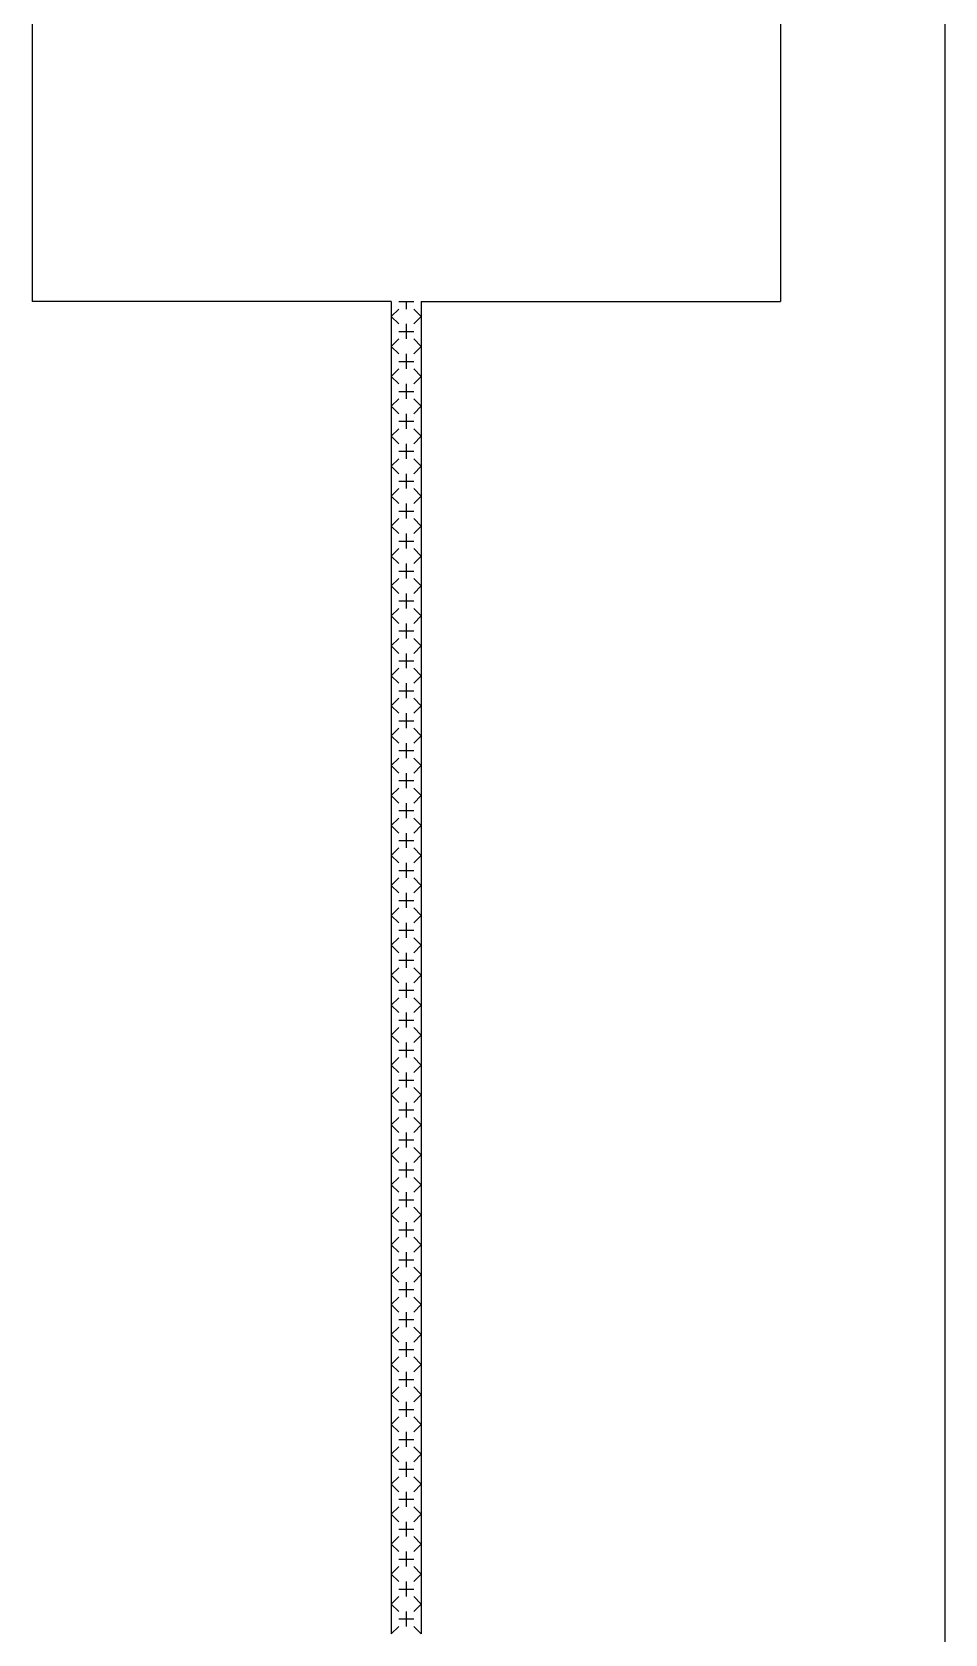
# Model space of a CAD drawing. Extents: x 0 to 40, y 0 to 70.
# Drawn here: x 33.9 to 40, y 48.6 to 59.3 of the extents above; entities that cross this region are included whole.
import ezdxf

# ---------------------------------------------------------------- set-up
doc = ezdxf.new("R2010")
doc.units = 0
doc.layers.add('AL_FOIL', color=2, linetype='CONTINUOUS')

msp = doc.modelspace()

# ---------------------------------------------------------------- linework, layer by layer
at = {"layer": 'AL_FOIL', "linetype": 'CONTINUOUS'}
msp.add_line((40, 70), (40, 0), dxfattribs=at)
at = {"layer": 'AL_FOIL'}
for p, q in [((33.9, 67.5), (33.9, 57.5)), ((38.9, 67.5), (38.9, 57.5)), ((36.3, 57.5), (33.9, 57.5)), ((36.3, 57.5), (36.3, 48.6)), ((36.35, 57.5), (36.45, 57.5)), ((36.4, 57.5), (36.4, 57.45)), ((36.5, 57.5), (36.5, 48.6)), ((36.5, 57.5), (38.9, 57.5)), ((36.3, 57.4), (36.35, 57.45)), ((36.3, 57.4), (36.35, 57.35)), ((36.5, 57.4), (36.45, 57.45)), ((36.5, 57.4), (36.45, 57.35)), ((36.3, 57.2), (36.35, 57.25)), ((36.35, 57.3), (36.45, 57.3)), ((36.4, 57.35), (36.4, 57.25)), ((36.5, 57.2), (36.45, 57.25)), ((36.3, 57.2), (36.35, 57.15)), ((36.4, 57.15), (36.4, 57.05)), ((36.5, 57.2), (36.45, 57.15)), ((36.3, 57), (36.35, 57.05)), ((36.35, 57.1), (36.45, 57.1)), ((36.5, 57), (36.45, 57.05)), ((36.3, 57), (36.35, 56.95)), ((36.4, 56.95), (36.4, 56.85)), ((36.5, 57), (36.45, 56.95)), ((36.3, 56.8), (36.35, 56.85)), ((36.35, 56.9), (36.45, 56.9)), ((36.5, 56.8), (36.45, 56.85)), ((36.3, 56.8), (36.35, 56.75)), ((36.4, 56.75), (36.4, 56.65)), ((36.5, 56.8), (36.45, 56.75)), ((36.3, 56.6), (36.35, 56.65)), ((36.35, 56.7), (36.45, 56.7)), ((36.5, 56.6), (36.45, 56.65)), ((36.3, 56.6), (36.35, 56.55)), ((36.35, 56.5), (36.45, 56.5)), ((36.4, 56.55), (36.4, 56.45)), ((36.5, 56.6), (36.45, 56.55)), ((36.3, 56.4), (36.35, 56.45)), ((36.3, 56.4), (36.35, 56.35)), ((36.5, 56.4), (36.45, 56.45)), ((36.5, 56.4), (36.45, 56.35)), ((36.35, 56.3), (36.45, 56.3)), ((36.4, 56.35), (36.4, 56.25)), ((36.3, 56.2), (36.35, 56.25)), ((36.3, 56.2), (36.35, 56.15)), ((36.5, 56.2), (36.45, 56.25)), ((36.5, 56.2), (36.45, 56.15)), ((36.35, 56.1), (36.45, 56.1)), ((36.4, 56.15), (36.4, 56.05)), ((36.3, 56), (36.35, 56.05)), ((36.3, 56), (36.35, 55.95)), ((36.5, 56), (36.45, 56.05)), ((36.5, 56), (36.45, 55.95)), ((36.35, 55.9), (36.45, 55.9)), ((36.4, 55.95), (36.4, 55.85)), ((36.3, 55.8), (36.35, 55.85)), ((36.3, 55.8), (36.35, 55.75)), ((36.4, 55.75), (36.4, 55.65)), ((36.5, 55.8), (36.45, 55.85)), ((36.5, 55.8), (36.45, 55.75)), ((36.3, 55.6), (36.35, 55.65)), ((36.35, 55.7), (36.45, 55.7)), ((36.5, 55.6), (36.45, 55.65)), ((36.3, 55.6), (36.35, 55.55)), ((36.4, 55.55), (36.4, 55.45)), ((36.5, 55.6), (36.45, 55.55)), ((36.3, 55.4), (36.35, 55.45)), ((36.35, 55.5), (36.45, 55.5)), ((36.5, 55.4), (36.45, 55.45)), ((36.3, 55.4), (36.35, 55.35)), ((36.4, 55.35), (36.4, 55.25)), ((36.5, 55.4), (36.45, 55.35)), ((36.3, 55.2), (36.35, 55.25)), ((36.35, 55.3), (36.45, 55.3)), ((36.5, 55.2), (36.45, 55.25)), ((36.3, 55.2), (36.35, 55.15)), ((36.4, 55.15), (36.4, 55.05)), ((36.5, 55.2), (36.45, 55.15)), ((36.3, 55), (36.35, 55.05)), ((36.3, 55), (36.35, 54.95)), ((36.35, 55.1), (36.45, 55.1)), ((36.5, 55), (36.45, 55.05)), ((36.5, 55), (36.45, 54.95)), ((36.35, 54.9), (36.45, 54.9)), ((36.4, 54.95), (36.4, 54.85)), ((36.3, 54.8), (36.35, 54.85)), ((36.3, 54.8), (36.35, 54.75)), ((36.5, 54.8), (36.45, 54.85)), ((36.5, 54.8), (36.45, 54.75)), ((36.35, 54.7), (36.45, 54.7)), ((36.4, 54.75), (36.4, 54.65)), ((36.3, 54.6), (36.35, 54.65)), ((36.3, 54.6), (36.35, 54.55)), ((36.5, 54.6), (36.45, 54.65)), ((36.5, 54.6), (36.45, 54.55)), ((36.35, 54.5), (36.45, 54.5)), ((36.4, 54.55), (36.4, 54.45)), ((36.3, 54.4), (36.35, 54.45)), ((36.3, 54.4), (36.35, 54.35)), ((36.5, 54.4), (36.45, 54.45)), ((36.5, 54.4), (36.45, 54.35)), ((36.3, 54.2), (36.35, 54.25)), ((36.35, 54.3), (36.45, 54.3)), ((36.4, 54.35), (36.4, 54.25)), ((36.5, 54.2), (36.45, 54.25)), ((36.3, 54.2), (36.35, 54.15)), ((36.4, 54.15), (36.4, 54.05)), ((36.5, 54.2), (36.45, 54.15)), ((36.3, 54), (36.35, 54.05)), ((36.35, 54.1), (36.45, 54.1)), ((36.5, 54), (36.45, 54.05)), ((36.3, 54), (36.35, 53.95)), ((36.4, 53.95), (36.4, 53.85)), ((36.5, 54), (36.45, 53.95)), ((36.3, 53.8), (36.35, 53.85)), ((36.35, 53.9), (36.45, 53.9)), ((36.5, 53.8), (36.45, 53.85)), ((36.3, 53.8), (36.35, 53.75)), ((36.4, 53.75), (36.4, 53.65)), ((36.5, 53.8), (36.45, 53.75)), ((36.3, 53.6), (36.35, 53.65)), ((36.35, 53.7), (36.45, 53.7)), ((36.5, 53.6), (36.45, 53.65)), ((36.3, 53.6), (36.35, 53.55)), ((36.35, 53.5), (36.45, 53.5)), ((36.4, 53.55), (36.4, 53.45)), ((36.5, 53.6), (36.45, 53.55)), ((36.3, 53.4), (36.35, 53.45)), ((36.3, 53.4), (36.35, 53.35)), ((36.5, 53.4), (36.45, 53.45)), ((36.5, 53.4), (36.45, 53.35)), ((36.35, 53.3), (36.45, 53.3)), ((36.4, 53.35), (36.4, 53.25)), ((36.3, 53.2), (36.35, 53.25)), ((36.3, 53.2), (36.35, 53.15)), ((36.5, 53.2), (36.45, 53.25)), ((36.5, 53.2), (36.45, 53.15)), ((36.35, 53.1), (36.45, 53.1)), ((36.4, 53.15), (36.4, 53.05)), ((36.3, 53), (36.35, 53.05)), ((36.3, 53), (36.35, 52.95)), ((36.5, 53), (36.45, 53.05)), ((36.5, 53), (36.45, 52.95)), ((36.35, 52.9), (36.45, 52.9)), ((36.4, 52.95), (36.4, 52.85)), ((36.3, 52.8), (36.35, 52.85)), ((36.3, 52.8), (36.35, 52.75)), ((36.5, 52.8), (36.45, 52.85)), ((36.5, 52.8), (36.45, 52.75)), ((36.3, 52.6), (36.35, 52.65)), ((36.35, 52.7), (36.45, 52.7)), ((36.4, 52.75), (36.4, 52.65)), ((36.5, 52.6), (36.45, 52.65)), ((36.3, 52.6), (36.35, 52.55)), ((36.4, 52.55), (36.4, 52.45)), ((36.5, 52.6), (36.45, 52.55)), ((36.3, 52.4), (36.35, 52.45)), ((36.35, 52.5), (36.45, 52.5)), ((36.5, 52.4), (36.45, 52.45)), ((36.3, 52.4), (36.35, 52.35)), ((36.4, 52.35), (36.4, 52.25)), ((36.5, 52.4), (36.45, 52.35)), ((36.3, 52.2), (36.35, 52.25)), ((36.35, 52.3), (36.45, 52.3)), ((36.5, 52.2), (36.45, 52.25)), ((36.3, 52.2), (36.35, 52.15)), ((36.4, 52.15), (36.4, 52.05)), ((36.5, 52.2), (36.45, 52.15)), ((36.3, 52), (36.35, 52.05)), ((36.35, 52.1), (36.45, 52.1)), ((36.5, 52), (36.45, 52.05)), ((36.3, 52), (36.35, 51.95)), ((36.35, 51.9), (36.45, 51.9)), ((36.4, 51.95), (36.4, 51.85)), ((36.5, 52), (36.45, 51.95)), ((36.3, 51.8), (36.35, 51.85)), ((36.3, 51.8), (36.35, 51.75)), ((36.5, 51.8), (36.45, 51.85)), ((36.5, 51.8), (36.45, 51.75)), ((36.35, 51.7), (36.45, 51.7)), ((36.4, 51.75), (36.4, 51.65)), ((36.3, 51.6), (36.35, 51.65)), ((36.3, 51.6), (36.35, 51.55)), ((36.5, 51.6), (36.45, 51.65)), ((36.5, 51.6), (36.45, 51.55)), ((36.35, 51.5), (36.45, 51.5)), ((36.4, 51.55), (36.4, 51.45)), ((36.3, 51.4), (36.35, 51.45)), ((36.3, 51.4), (36.35, 51.35)), ((36.5, 51.4), (36.45, 51.45)), ((36.5, 51.4), (36.45, 51.35)), ((36.35, 51.3), (36.45, 51.3)), ((36.4, 51.35), (36.4, 51.25)), ((36.3, 51.2), (36.35, 51.25)), ((36.3, 51.2), (36.35, 51.15)), ((36.4, 51.15), (36.4, 51.05)), ((36.5, 51.2), (36.45, 51.25)), ((36.5, 51.2), (36.45, 51.15)), ((36.3, 51), (36.35, 51.05)), ((36.35, 51.1), (36.45, 51.1)), ((36.5, 51), (36.45, 51.05)), ((36.3, 51), (36.35, 50.95)), ((36.4, 50.95), (36.4, 50.85)), ((36.5, 51), (36.45, 50.95)), ((36.3, 50.8), (36.35, 50.85)), ((36.35, 50.9), (36.45, 50.9)), ((36.5, 50.8), (36.45, 50.85)), ((36.3, 50.8), (36.35, 50.75)), ((36.4, 50.75), (36.4, 50.65)), ((36.5, 50.8), (36.45, 50.75)), ((36.3, 50.6), (36.35, 50.65)), ((36.35, 50.7), (36.45, 50.7)), ((36.5, 50.6), (36.45, 50.65)), ((36.3, 50.6), (36.35, 50.55)), ((36.4, 50.55), (36.4, 50.45)), ((36.5, 50.6), (36.45, 50.55)), ((36.3, 50.4), (36.35, 50.45)), ((36.3, 50.4), (36.35, 50.35)), ((36.35, 50.5), (36.45, 50.5)), ((36.5, 50.4), (36.45, 50.45)), ((36.5, 50.4), (36.45, 50.35)), ((36.35, 50.3), (36.45, 50.3)), ((36.4, 50.35), (36.4, 50.25)), ((36.3, 50.2), (36.35, 50.25)), ((36.3, 50.2), (36.35, 50.15)), ((36.5, 50.2), (36.45, 50.25)), ((36.5, 50.2), (36.45, 50.15)), ((36.35, 50.1), (36.45, 50.1)), ((36.4, 50.15), (36.4, 50.05)), ((36.3, 50), (36.35, 50.05)), ((36.3, 50), (36.35, 49.95)), ((36.5, 50), (36.45, 50.05)), ((36.5, 50), (36.45, 49.95)), ((36.35, 49.9), (36.45, 49.9)), ((36.4, 49.95), (36.4, 49.85)), ((36.3, 49.8), (36.35, 49.85)), ((36.3, 49.8), (36.35, 49.75)), ((36.5, 49.8), (36.45, 49.85)), ((36.5, 49.8), (36.45, 49.75)), ((36.3, 49.6), (36.35, 49.65)), ((36.35, 49.7), (36.45, 49.7)), ((36.4, 49.75), (36.4, 49.65)), ((36.5, 49.6), (36.45, 49.65)), ((36.3, 49.6), (36.35, 49.55)), ((36.4, 49.55), (36.4, 49.45)), ((36.5, 49.6), (36.45, 49.55)), ((36.3, 49.4), (36.35, 49.45)), ((36.35, 49.5), (36.45, 49.5)), ((36.5, 49.4), (36.45, 49.45)), ((36.3, 49.4), (36.35, 49.35)), ((36.4, 49.35), (36.4, 49.25)), ((36.5, 49.4), (36.45, 49.35)), ((36.3, 49.2), (36.35, 49.25)), ((36.35, 49.3), (36.45, 49.3)), ((36.5, 49.2), (36.45, 49.25)), ((36.3, 49.2), (36.35, 49.15)), ((36.4, 49.15), (36.4, 49.05)), ((36.5, 49.2), (36.45, 49.15)), ((36.3, 49), (36.35, 49.05)), ((36.35, 49.1), (36.45, 49.1)), ((36.5, 49), (36.45, 49.05)), ((36.3, 49), (36.35, 48.95)), ((36.35, 48.9), (36.45, 48.9)), ((36.4, 48.95), (36.4, 48.85)), ((36.5, 49), (36.45, 48.95)), ((36.3, 48.8), (36.35, 48.85)), ((36.3, 48.8), (36.35, 48.75)), ((36.5, 48.8), (36.45, 48.85)), ((36.5, 48.8), (36.45, 48.75)), ((36.35, 48.7), (36.45, 48.7)), ((36.4, 48.75), (36.4, 48.65)), ((36.3, 48.6), (36.35, 48.65)), ((36.5, 48.6), (36.45, 48.65))]:
    msp.add_line(p, q, dxfattribs=at)

doc.saveas('drawing.dxf')
